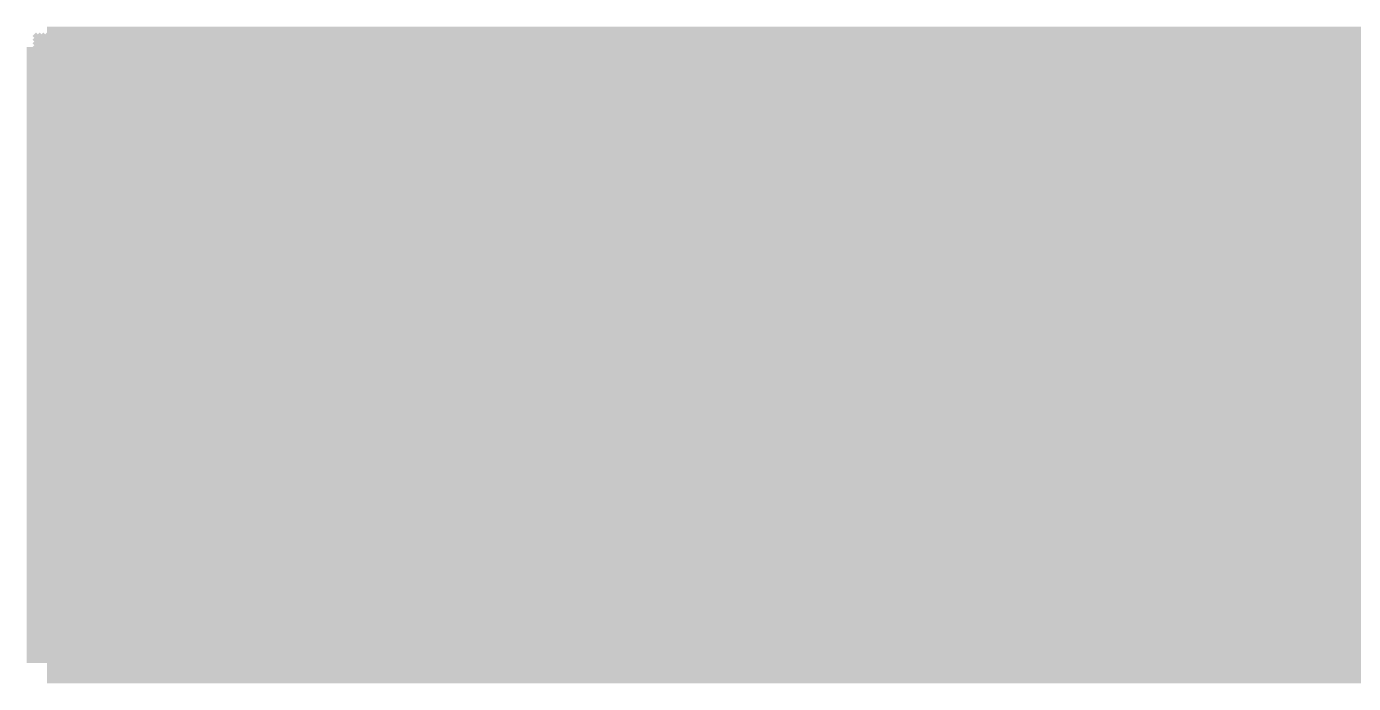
# Model space of a CAD drawing. Extents: x 35 to 236, y 10 to 166.
# Drawn here: x 89.12 to 90.763, y 114.116 to 114.929 of the extents above; entities that cross this region are included whole.
import ezdxf

# ---------------------------------------------------------------- set-up
doc = ezdxf.new("R2010")
doc.units = 0
doc.layers.add('BG_SILKSCREEN_TOP', color=254, linetype='CONTINUOUS')

msp = doc.modelspace()

# ---------------------------------------------------------------- linework, layer by layer
at = {"layer": 'BG_SILKSCREEN_TOP', "const_width": 0.0508}
for points in [[(89.1458, 114.3381), (89.7115, 114.9038)], [(89.1458, 114.3426), (89.707, 114.9038)], [(89.1458, 114.3471), (89.7025, 114.9038)], [(89.1458, 114.3516), (89.698, 114.9038)], [(89.1458, 114.3561), (89.6935, 114.9038)], [(89.1458, 114.3606), (89.689, 114.9038)], [(89.1458, 114.365), (89.6845, 114.9038)], [(89.1458, 114.3695), (89.68, 114.9038)], [(89.1458, 114.374), (89.6755, 114.9038)], [(89.1458, 114.3785), (89.671, 114.9038)], [(89.1458, 114.383), (89.6666, 114.9038)], [(89.1458, 114.3875), (89.6621, 114.9038)], [(89.1458, 114.392), (89.6576, 114.9038)], [(89.1458, 114.3965), (89.6531, 114.9038)], [(89.1458, 114.401), (89.6486, 114.9038)], [(89.1458, 114.4055), (89.6441, 114.9038)], [(89.1458, 114.41), (89.6396, 114.9038)], [(89.1458, 114.4144), (89.6351, 114.9038)], [(89.1458, 114.4189), (89.6306, 114.9038)], [(89.1458, 114.4234), (89.6262, 114.9038)], [(89.1458, 114.4279), (89.6217, 114.9038)], [(89.1458, 114.4324), (89.6172, 114.9038)], [(89.1458, 114.4369), (89.6127, 114.9038)], [(89.1458, 114.4414), (89.6082, 114.9038)], [(89.1458, 114.4459), (89.6037, 114.9038)], [(89.1458, 114.4504), (89.5992, 114.9038)], [(89.1458, 114.4549), (89.5947, 114.9038)], [(89.1458, 114.4594), (89.5902, 114.9038)], [(89.1458, 114.4638), (89.5858, 114.9038)], [(89.1458, 114.4683), (89.5813, 114.9038)], [(89.1458, 114.4728), (89.5768, 114.9038)], [(89.1458, 114.1418), (89.1458, 114.9038)], [(89.1458, 114.145), (89.9045, 114.9038)], [(89.1458, 114.1495), (89.9001, 114.9038)], [(89.1458, 114.154), (89.8956, 114.9038)], [(89.1458, 114.1585), (89.8911, 114.9038)], [(89.1458, 114.163), (89.8866, 114.9038)], [(89.1458, 114.1675), (89.8821, 114.9038)], [(89.1458, 114.172), (89.8776, 114.9038)], [(89.1458, 114.1765), (89.8731, 114.9038)], [(89.1458, 114.181), (89.8686, 114.9038)], [(89.1458, 114.1854), (89.8641, 114.9038)], [(89.1458, 114.1899), (89.8596, 114.9038)], [(89.1458, 114.1944), (89.8551, 114.9038)], [(89.1458, 114.1989), (89.8506, 114.9038)], [(89.1458, 114.2034), (89.8462, 114.9038)], [(89.1458, 114.2079), (89.8417, 114.9038)], [(89.1458, 114.2124), (89.8372, 114.9038)], [(89.1458, 114.2169), (89.8327, 114.9038)], [(89.1458, 114.2214), (89.8282, 114.9038)], [(89.1458, 114.2259), (89.8237, 114.9038)], [(89.1458, 114.2303), (89.8192, 114.9038)], [(89.1458, 114.2348), (89.8147, 114.9038)], [(89.1458, 114.2393), (89.8102, 114.9038)], [(89.1458, 114.2438), (89.8058, 114.9038)], [(89.1458, 114.2483), (89.8013, 114.9038)], [(89.1458, 114.2528), (89.7968, 114.9038)], [(89.1458, 114.2573), (89.7923, 114.9038)], [(89.1458, 114.2618), (89.7878, 114.9038)], [(89.1458, 114.2663), (89.7833, 114.9038)], [(89.1458, 114.2708), (89.7788, 114.9038)], [(89.1458, 114.2753), (89.7743, 114.9038)], [(89.1458, 114.2798), (89.7698, 114.9038)], [(89.1458, 114.2842), (89.7654, 114.9038)], [(89.1458, 114.2887), (89.7609, 114.9038)], [(89.1458, 114.2932), (89.7564, 114.9038)], [(89.1458, 114.2977), (89.7519, 114.9038)], [(89.1458, 114.3022), (89.7474, 114.9038)], [(89.1458, 114.3067), (89.7429, 114.9038)], [(89.1458, 114.3112), (89.7384, 114.9038)], [(89.1458, 114.3157), (89.7339, 114.9038)], [(89.1458, 114.3202), (89.7294, 114.9038)], [(89.1458, 114.3246), (89.7249, 114.9038)], [(89.1458, 114.3291), (89.7204, 114.9038)], [(89.1458, 114.3336), (89.716, 114.9038)], [(89.1458, 114.9038), (89.1458, 114.1418)], [(89.1458, 114.4773), (89.5723, 114.9038)], [(89.1458, 114.4818), (89.5678, 114.9038)], [(89.1458, 114.4863), (89.5633, 114.9038)], [(89.1458, 114.4908), (89.5588, 114.9038)], [(89.1458, 114.4953), (89.5543, 114.9038)], [(89.1458, 114.4998), (89.5498, 114.9038)], [(89.1458, 114.5042), (89.5453, 114.9038)], [(89.1458, 114.5087), (89.5408, 114.9038)], [(89.1458, 114.5132), (89.5364, 114.9038)], [(89.1458, 114.5177), (89.5319, 114.9038)], [(89.1458, 114.5222), (89.5274, 114.9038)], [(89.1458, 114.5267), (89.5229, 114.9038)], [(89.1458, 114.5312), (89.5184, 114.9038)], [(89.1458, 114.5357), (89.5139, 114.9038)], [(89.1458, 114.5402), (89.5094, 114.9038)], [(89.1458, 114.5446), (89.5049, 114.9038)], [(89.1458, 114.5491), (89.5004, 114.9038)], [(89.1458, 114.5536), (89.4959, 114.9038)], [(89.1458, 114.5581), (89.4914, 114.9038)], [(89.1458, 114.5626), (89.4869, 114.9038)], [(89.1458, 114.5671), (89.4825, 114.9038)], [(89.1458, 114.5716), (89.478, 114.9038)], [(89.1458, 114.5761), (89.4735, 114.9038)], [(89.1458, 114.5806), (89.469, 114.9038)], [(89.1458, 114.5851), (89.4645, 114.9038)], [(89.1458, 114.5896), (89.46, 114.9038)], [(89.1458, 114.5941), (89.4555, 114.9038)], [(89.1458, 114.5985), (89.451, 114.9038)], [(89.1458, 114.603), (89.4466, 114.9038)], [(89.1458, 114.6075), (89.4421, 114.9038)], [(89.1458, 114.612), (89.4376, 114.9038)], [(89.1458, 114.6165), (89.4331, 114.9038)], [(89.1458, 114.621), (89.4286, 114.9038)], [(89.1458, 114.6255), (89.4241, 114.9038)], [(89.1458, 114.63), (89.4196, 114.9038)], [(89.1458, 114.6345), (89.4151, 114.9038)], [(89.1458, 114.639), (89.4106, 114.9038)], [(89.1458, 114.6435), (89.4061, 114.9038)], [(89.1458, 114.6479), (89.4017, 114.9038)], [(89.1458, 114.6524), (89.3972, 114.9038)], [(89.1458, 114.6569), (89.3927, 114.9038)], [(89.1458, 114.6614), (89.3882, 114.9038)], [(89.1458, 114.6659), (89.3837, 114.9038)], [(89.1458, 114.6704), (89.3792, 114.9038)], [(89.1458, 114.6749), (89.3747, 114.9038)], [(89.1458, 114.6794), (89.3702, 114.9038)], [(89.1458, 114.6838), (89.3657, 114.9038)], [(89.1458, 114.6883), (89.3612, 114.9038)], [(89.1458, 114.6928), (89.3567, 114.9038)], [(89.1458, 114.6973), (89.3523, 114.9038)], [(89.1458, 114.7018), (89.3478, 114.9038)], [(89.1458, 114.7063), (89.3433, 114.9038)], [(89.1458, 114.7108), (89.3388, 114.9038)], [(89.1458, 114.7153), (89.3343, 114.9038)], [(89.1458, 114.7198), (89.3298, 114.9038)], [(89.1458, 114.7243), (89.3253, 114.9038)], [(89.1458, 114.7287), (89.3208, 114.9038)], [(89.1458, 114.7332), (89.3163, 114.9038)], [(89.1458, 114.7377), (89.3118, 114.9038)], [(89.1458, 114.7422), (89.3073, 114.9038)], [(89.1458, 114.7467), (89.3029, 114.9038)], [(89.1458, 114.7512), (89.2984, 114.9038)], [(89.1458, 114.7557), (89.2939, 114.9038)], [(89.1458, 114.7602), (89.2894, 114.9038)], [(89.1458, 114.7647), (89.2849, 114.9038)], [(89.1458, 114.7692), (89.2804, 114.9038)], [(89.1458, 114.7737), (89.2759, 114.9038)], [(89.1458, 114.7781), (89.2714, 114.9038)], [(89.1458, 114.7826), (89.2669, 114.9038)], [(89.1458, 114.7871), (89.2625, 114.9038)], [(89.1458, 114.7916), (89.258, 114.9038)], [(89.1458, 114.7961), (89.2535, 114.9038)], [(89.1458, 114.8006), (89.249, 114.9038)], [(89.1458, 114.8051), (89.2445, 114.9038)], [(89.1458, 114.8096), (89.24, 114.9038)], [(89.1458, 114.8141), (89.2355, 114.9038)], [(89.1458, 114.8186), (89.231, 114.9038)], [(89.1458, 114.8231), (89.2265, 114.9038)], [(89.1458, 114.8275), (89.2221, 114.9038)], [(89.1458, 114.832), (89.2176, 114.9038)], [(89.1458, 114.8365), (89.2131, 114.9038)], [(89.1458, 114.841), (89.2086, 114.9038)], [(89.1458, 114.8455), (89.2041, 114.9038)], [(89.1458, 114.85), (89.1996, 114.9038)], [(89.1458, 114.8545), (89.1951, 114.9038)], [(89.1458, 114.859), (89.1906, 114.9038)], [(89.1458, 114.8635), (89.1861, 114.9038)], [(89.1458, 114.8679), (89.1816, 114.9038)], [(89.1458, 114.8724), (89.1771, 114.9038)], [(89.1458, 114.8769), (89.1726, 114.9038)], [(89.1458, 114.8814), (89.1682, 114.9038)], [(89.1458, 114.8859), (89.1637, 114.9038)], [(89.1458, 114.8904), (89.1592, 114.9038)], [(89.1458, 114.8949), (89.1547, 114.9038)], [(89.1458, 114.8994), (89.1502, 114.9038)], [(89.1458, 114.9038), (94.0023, 114.9038)], [(94.0023, 114.9038), (89.1458, 114.9038)], [(89.147, 114.1418), (89.909, 114.9038)], [(89.1515, 114.1418), (89.9135, 114.9038)], [(89.156, 114.1418), (89.918, 114.9038)], [(89.1605, 114.1418), (89.9225, 114.9038)], [(89.165, 114.1418), (89.927, 114.9038)], [(89.1695, 114.1418), (89.9315, 114.9038)], [(89.174, 114.1418), (89.936, 114.9038)], [(89.1785, 114.1418), (89.9405, 114.9038)], [(89.183, 114.1418), (89.945, 114.9038)], [(89.1874, 114.1418), (89.9494, 114.9038)], [(89.1919, 114.1418), (89.9539, 114.9038)], [(89.1964, 114.1418), (89.9584, 114.9038)], [(89.2009, 114.1418), (89.9629, 114.9038)], [(89.2054, 114.1418), (89.9674, 114.9038)], [(89.2099, 114.1418), (89.9719, 114.9038)], [(89.2144, 114.1418), (89.9764, 114.9038)], [(89.2189, 114.1418), (89.9809, 114.9038)], [(89.2234, 114.1418), (89.9854, 114.9038)], [(89.2279, 114.1418), (89.9899, 114.9038)], [(89.2323, 114.1418), (89.9943, 114.9038)], [(89.2368, 114.1418), (89.9988, 114.9038)], [(89.2413, 114.1418), (90.0033, 114.9038)], [(89.2458, 114.1418), (90.0078, 114.9038)], [(89.2503, 114.1418), (90.0123, 114.9038)], [(89.2548, 114.1418), (90.0168, 114.9038)], [(89.2593, 114.1418), (90.0213, 114.9038)], [(89.2638, 114.1418), (90.0258, 114.9038)], [(89.2683, 114.1418), (90.0303, 114.9038)], [(89.2727, 114.1418), (90.0347, 114.9038)], [(89.2772, 114.1418), (90.0392, 114.9038)], [(89.2817, 114.1418), (90.0437, 114.9038)], [(89.2862, 114.1418), (90.0482, 114.9038)], [(89.2907, 114.1418), (90.0527, 114.9038)], [(89.2952, 114.1418), (90.0572, 114.9038)], [(89.2997, 114.1418), (90.0617, 114.9038)], [(89.3042, 114.1418), (90.0662, 114.9038)], [(89.3087, 114.1418), (90.0707, 114.9038)], [(89.3132, 114.1418), (90.0752, 114.9038)], [(89.3177, 114.1418), (90.0797, 114.9038)], [(89.3222, 114.1418), (90.0842, 114.9038)], [(89.3266, 114.1418), (90.0886, 114.9038)], [(89.3311, 114.1418), (90.0931, 114.9038)], [(89.3356, 114.1418), (90.0976, 114.9038)], [(89.3401, 114.1418), (90.1021, 114.9038)], [(89.3446, 114.1418), (90.1066, 114.9038)], [(89.3491, 114.1418), (90.1111, 114.9038)], [(89.3536, 114.1418), (90.1156, 114.9038)], [(89.3581, 114.1418), (90.1201, 114.9038)], [(89.3626, 114.1418), (90.1246, 114.9038)], [(89.3671, 114.1418), (90.1291, 114.9038)], [(89.3715, 114.1418), (90.1335, 114.9038)], [(89.376, 114.1418), (90.138, 114.9038)], [(89.3805, 114.1418), (90.1425, 114.9038)], [(89.385, 114.1418), (90.147, 114.9038)], [(89.3895, 114.1418), (90.1515, 114.9038)], [(89.394, 114.1418), (90.156, 114.9038)], [(89.3985, 114.1418), (90.1605, 114.9038)], [(89.403, 114.1418), (90.165, 114.9038)], [(89.4074, 114.1418), (90.1694, 114.9038)], [(89.4119, 114.1418), (90.1739, 114.9038)], [(89.4164, 114.1418), (90.1784, 114.9038)], [(89.4209, 114.1418), (90.1829, 114.9038)], [(89.4254, 114.1418), (90.1874, 114.9038)], [(89.4299, 114.1418), (90.1919, 114.9038)], [(89.4344, 114.1418), (90.1964, 114.9038)], [(89.4389, 114.1418), (90.2009, 114.9038)], [(89.4434, 114.1418), (90.2054, 114.9038)], [(89.4479, 114.1418), (90.2099, 114.9038)], [(89.4524, 114.1418), (90.2144, 114.9038)], [(89.4568, 114.1418), (90.2188, 114.9038)], [(89.4613, 114.1418), (90.2233, 114.9038)], [(89.4658, 114.1418), (90.2278, 114.9038)], [(89.4703, 114.1418), (90.2323, 114.9038)], [(89.4748, 114.1418), (90.2368, 114.9038)], [(89.4793, 114.1418), (90.2413, 114.9038)], [(89.4838, 114.1418), (90.2458, 114.9038)], [(89.4883, 114.1418), (90.2503, 114.9038)], [(89.4928, 114.1418), (90.2548, 114.9038)], [(89.4973, 114.1418), (90.2593, 114.9038)], [(89.5018, 114.1418), (90.2638, 114.9038)], [(89.5063, 114.1418), (90.2683, 114.9038)], [(89.5107, 114.1418), (90.2727, 114.9038)], [(89.5152, 114.1418), (90.2772, 114.9038)], [(89.5197, 114.1418), (90.2817, 114.9038)], [(89.5242, 114.1418), (90.2862, 114.9038)], [(89.5287, 114.1418), (90.2907, 114.9038)], [(89.5332, 114.1418), (90.2952, 114.9038)], [(89.5377, 114.1418), (90.2997, 114.9038)], [(89.5422, 114.1418), (90.3042, 114.9038)], [(89.5467, 114.1418), (90.3087, 114.9038)], [(89.5511, 114.1418), (90.3131, 114.9038)], [(89.5556, 114.1418), (90.3176, 114.9038)], [(89.5601, 114.1418), (90.3221, 114.9038)], [(89.5646, 114.1418), (90.3266, 114.9038)], [(89.5691, 114.1418), (90.3311, 114.9038)], [(89.5736, 114.1418), (90.3356, 114.9038)], [(89.5781, 114.1418), (90.3401, 114.9038)], [(89.5826, 114.1418), (90.3446, 114.9038)], [(89.5871, 114.1418), (90.3491, 114.9038)], [(89.5915, 114.1418), (90.3535, 114.9038)], [(89.596, 114.1418), (90.358, 114.9038)], [(89.6005, 114.1418), (90.3625, 114.9038)], [(89.605, 114.1418), (90.367, 114.9038)], [(89.6095, 114.1418), (90.3715, 114.9038)], [(89.614, 114.1418), (90.376, 114.9038)], [(89.6185, 114.1418), (90.3805, 114.9038)], [(89.623, 114.1418), (90.385, 114.9038)], [(89.6275, 114.1418), (90.3895, 114.9038)], [(89.632, 114.1418), (90.394, 114.9038)], [(89.6365, 114.1418), (90.3985, 114.9038)], [(89.6409, 114.1418), (90.4029, 114.9038)], [(89.6454, 114.1418), (90.4074, 114.9038)], [(89.6499, 114.1418), (90.4119, 114.9038)], [(89.6544, 114.1418), (90.4164, 114.9038)], [(89.6589, 114.1418), (90.4209, 114.9038)], [(89.6634, 114.1418), (90.4254, 114.9038)], [(89.6679, 114.1418), (90.4299, 114.9038)], [(89.6724, 114.1418), (90.4344, 114.9038)], [(89.6769, 114.1418), (90.4389, 114.9038)], [(89.6814, 114.1418), (90.4434, 114.9038)], [(89.6859, 114.1418), (90.4479, 114.9038)], [(89.6904, 114.1418), (90.4524, 114.9038)], [(89.6948, 114.1418), (90.4568, 114.9038)], [(89.6993, 114.1418), (90.4613, 114.9038)], [(89.7038, 114.1418), (90.4658, 114.9038)], [(89.7083, 114.1418), (90.4703, 114.9038)], [(89.7128, 114.1418), (90.4748, 114.9038)], [(89.7173, 114.1418), (90.4793, 114.9038)], [(89.7218, 114.1418), (90.4838, 114.9038)], [(89.7263, 114.1418), (90.4883, 114.9038)], [(89.7307, 114.1418), (90.4927, 114.9038)], [(89.7352, 114.1418), (90.4972, 114.9038)], [(89.7397, 114.1418), (90.5017, 114.9038)], [(89.7442, 114.1418), (90.5062, 114.9038)], [(89.7487, 114.1418), (90.5107, 114.9038)], [(89.7532, 114.1418), (90.5152, 114.9038)], [(89.7577, 114.1418), (90.5197, 114.9038)], [(89.7622, 114.1418), (90.5242, 114.9038)], [(89.7667, 114.1418), (90.5287, 114.9038)], [(89.7712, 114.1418), (90.5332, 114.9038)], [(89.7756, 114.1418), (90.5376, 114.9038)], [(89.7801, 114.1418), (90.5421, 114.9038)], [(89.7846, 114.1418), (90.5466, 114.9038)], [(89.7891, 114.1418), (90.5511, 114.9038)], [(89.7936, 114.1418), (90.5556, 114.9038)], [(89.7981, 114.1418), (90.5601, 114.9038)], [(89.8026, 114.1418), (90.5646, 114.9038)], [(89.8071, 114.1418), (90.5691, 114.9038)], [(89.8116, 114.1418), (90.5736, 114.9038)], [(89.8161, 114.1418), (90.5781, 114.9038)], [(89.8206, 114.1418), (90.5826, 114.9038)], [(89.825, 114.1418), (90.587, 114.9038)], [(89.8295, 114.1418), (90.5915, 114.9038)], [(89.834, 114.1418), (90.596, 114.9038)], [(89.8385, 114.1418), (90.6005, 114.9038)], [(89.843, 114.1418), (90.605, 114.9038)], [(89.8475, 114.1418), (90.6095, 114.9038)], [(89.852, 114.1418), (90.614, 114.9038)], [(89.8565, 114.1418), (90.6185, 114.9038)], [(89.861, 114.1418), (90.623, 114.9038)], [(89.8655, 114.1418), (90.6275, 114.9038)], [(89.8699, 114.1418), (90.6319, 114.9038)], [(89.8744, 114.1418), (90.6364, 114.9038)], [(89.8789, 114.1418), (90.6409, 114.9038)], [(89.8834, 114.1418), (90.6454, 114.9038)], [(89.8879, 114.1418), (90.6499, 114.9038)], [(89.8924, 114.1418), (90.6544, 114.9038)], [(89.8969, 114.1418), (90.6589, 114.9038)], [(89.9014, 114.1418), (90.6634, 114.9038)], [(89.9059, 114.1418), (90.6679, 114.9038)], [(89.9104, 114.1418), (90.6724, 114.9038)], [(89.9148, 114.1418), (90.6768, 114.9038)], [(89.9193, 114.1418), (90.6813, 114.9038)], [(89.9238, 114.1418), (90.6858, 114.9038)], [(89.9283, 114.1418), (90.6903, 114.9038)], [(89.9328, 114.1418), (90.6948, 114.9038)], [(89.9373, 114.1418), (90.6993, 114.9038)], [(89.9418, 114.1418), (90.7038, 114.9038)], [(89.9463, 114.1418), (90.7083, 114.9038)], [(89.9508, 114.1418), (90.7128, 114.9038)], [(89.9552, 114.1418), (90.7172, 114.9038)], [(89.9597, 114.1418), (90.7217, 114.9038)], [(89.9642, 114.1418), (90.7262, 114.9038)], [(89.9687, 114.1418), (90.7307, 114.9038)], [(89.9732, 114.1418), (90.7352, 114.9038)], [(89.9777, 114.1418), (90.7397, 114.9038)], [(89.9822, 114.1418), (90.7442, 114.9038)], [(89.9867, 114.1418), (90.7487, 114.9038)], [(89.9912, 114.1418), (90.7532, 114.9038)], [(89.9957, 114.1418), (90.7577, 114.9038)], [(90.0002, 114.1418), (90.7622, 114.9038)], [(90.0047, 114.1418), (90.7667, 114.9038)], [(90.0091, 114.1418), (90.7711, 114.9038)], [(90.0136, 114.1418), (90.7756, 114.9038)], [(90.0181, 114.1418), (90.7801, 114.9038)], [(90.0226, 114.1418), (90.7846, 114.9038)], [(90.0271, 114.1418), (90.7891, 114.9038)], [(90.0316, 114.1418), (90.7936, 114.9038)], [(90.0361, 114.1418), (90.7981, 114.9038)], [(90.0406, 114.1418), (90.8026, 114.9038)], [(90.0451, 114.1418), (90.8071, 114.9038)], [(90.0496, 114.1418), (90.8116, 114.9038)], [(90.054, 114.1418), (90.816, 114.9038)], [(90.0585, 114.1418), (90.8205, 114.9038)], [(90.063, 114.1418), (90.825, 114.9038)], [(90.0675, 114.1418), (90.8295, 114.9038)], [(90.072, 114.1418), (90.834, 114.9038)], [(90.0765, 114.1418), (90.8385, 114.9038)], [(90.081, 114.1418), (90.843, 114.9038)], [(90.0855, 114.1418), (90.8475, 114.9038)], [(90.09, 114.1418), (90.852, 114.9038)], [(90.0944, 114.1418), (90.8564, 114.9038)], [(90.0989, 114.1418), (90.8609, 114.9038)], [(90.1034, 114.1418), (90.8654, 114.9038)], [(90.1079, 114.1418), (90.8699, 114.9038)], [(90.1124, 114.1418), (90.8744, 114.9038)], [(90.1169, 114.1418), (90.8789, 114.9038)], [(90.1214, 114.1418), (90.8834, 114.9038)], [(90.1259, 114.1418), (90.8879, 114.9038)], [(90.1304, 114.1418), (90.8924, 114.9038)], [(90.1349, 114.1418), (90.8969, 114.9038)], [(90.1393, 114.1418), (90.9013, 114.9038)], [(90.1438, 114.1418), (90.9058, 114.9038)], [(90.1483, 114.1418), (90.9103, 114.9038)], [(90.1528, 114.1418), (90.9148, 114.9038)], [(90.1573, 114.1418), (90.9193, 114.9038)], [(90.1618, 114.1418), (90.9238, 114.9038)], [(90.1663, 114.1418), (90.9283, 114.9038)], [(90.1708, 114.1418), (90.9328, 114.9038)], [(90.1753, 114.1418), (90.9373, 114.9038)], [(90.1798, 114.1418), (90.9418, 114.9038)], [(90.1843, 114.1418), (90.9463, 114.9038)], [(90.1887, 114.1418), (90.9507, 114.9038)], [(90.1932, 114.1418), (90.9552, 114.9038)], [(90.1977, 114.1418), (90.9597, 114.9038)], [(90.2022, 114.1418), (90.9642, 114.9038)], [(90.2067, 114.1418), (90.9687, 114.9038)], [(90.2112, 114.1418), (90.9732, 114.9038)], [(90.2157, 114.1418), (90.9777, 114.9038)], [(90.2202, 114.1418), (90.9822, 114.9038)], [(90.2247, 114.1418), (90.9867, 114.9038)], [(90.2292, 114.1418), (90.9912, 114.9038)], [(90.2337, 114.1418), (90.9957, 114.9038)], [(90.2381, 114.1418), (91.0001, 114.9038)], [(90.2426, 114.1418), (91.0046, 114.9038)], [(90.2471, 114.1418), (91.0091, 114.9038)], [(90.2516, 114.1418), (91.0136, 114.9038)], [(90.2561, 114.1418), (91.0181, 114.9038)], [(90.2606, 114.1418), (91.0226, 114.9038)], [(90.2651, 114.1418), (91.0271, 114.9038)], [(90.2696, 114.1418), (91.0316, 114.9038)], [(90.274, 114.1418), (91.036, 114.9038)], [(90.2785, 114.1418), (91.0405, 114.9038)], [(90.283, 114.1418), (91.045, 114.9038)], [(90.2875, 114.1418), (91.0495, 114.9038)], [(90.292, 114.1418), (91.054, 114.9038)], [(90.2965, 114.1418), (91.0585, 114.9038)], [(90.301, 114.1418), (91.063, 114.9038)], [(90.3055, 114.1418), (91.0675, 114.9038)], [(90.31, 114.1418), (91.072, 114.9038)], [(90.3145, 114.1418), (91.0765, 114.9038)], [(90.3189, 114.1418), (91.0809, 114.9038)], [(90.3234, 114.1418), (91.0854, 114.9038)], [(90.3279, 114.1418), (91.0899, 114.9038)], [(90.3324, 114.1418), (91.0944, 114.9038)], [(90.3369, 114.1418), (91.0989, 114.9038)], [(90.3414, 114.1418), (91.1034, 114.9038)], [(90.3459, 114.1418), (91.1079, 114.9038)], [(90.3504, 114.1418), (91.1124, 114.9038)], [(90.3549, 114.1418), (91.1169, 114.9038)], [(90.3594, 114.1418), (91.1214, 114.9038)], [(90.3639, 114.1418), (91.1259, 114.9038)], [(90.3684, 114.1418), (91.1304, 114.9038)], [(90.3728, 114.1418), (91.1348, 114.9038)], [(90.3773, 114.1418), (91.1393, 114.9038)], [(90.3818, 114.1418), (91.1438, 114.9038)], [(90.3863, 114.1418), (91.1483, 114.9038)], [(90.3908, 114.1418), (91.1528, 114.9038)], [(90.3953, 114.1418), (91.1573, 114.9038)], [(90.3998, 114.1418), (91.1618, 114.9038)], [(90.4043, 114.1418), (91.1663, 114.9038)], [(90.4088, 114.1418), (91.1708, 114.9038)], [(90.4132, 114.1418), (91.1752, 114.9038)], [(90.4177, 114.1418), (91.1797, 114.9038)], [(90.4222, 114.1418), (91.1842, 114.9038)], [(90.4267, 114.1418), (91.1887, 114.9038)], [(90.4312, 114.1418), (91.1932, 114.9038)], [(90.4357, 114.1418), (91.1977, 114.9038)], [(90.4402, 114.1418), (91.2022, 114.9038)], [(90.4447, 114.1418), (91.2067, 114.9038)], [(90.4492, 114.1418), (91.2112, 114.9038)], [(90.4537, 114.1418), (91.2157, 114.9038)], [(90.4581, 114.1418), (91.2201, 114.9038)], [(90.4626, 114.1418), (91.2246, 114.9038)], [(90.4671, 114.1418), (91.2291, 114.9038)], [(90.4716, 114.1418), (91.2336, 114.9038)], [(90.4761, 114.1418), (91.2381, 114.9038)], [(90.4806, 114.1418), (91.2426, 114.9038)], [(90.4851, 114.1418), (91.2471, 114.9038)], [(90.4896, 114.1418), (91.2516, 114.9038)], [(90.4941, 114.1418), (91.2561, 114.9038)], [(90.4986, 114.1418), (91.2606, 114.9038)], [(90.503, 114.1418), (91.265, 114.9038)], [(90.5075, 114.1418), (91.2695, 114.9038)], [(90.512, 114.1418), (91.274, 114.9038)], [(90.5165, 114.1418), (91.2785, 114.9038)], [(90.521, 114.1418), (91.283, 114.9038)], [(90.5255, 114.1418), (91.2875, 114.9038)], [(90.53, 114.1418), (91.292, 114.9038)], [(90.5345, 114.1418), (91.2965, 114.9038)], [(90.539, 114.1418), (91.301, 114.9038)], [(90.5435, 114.1418), (91.3055, 114.9038)], [(90.548, 114.1418), (91.31, 114.9038)], [(90.5525, 114.1418), (91.3145, 114.9038)], [(90.5569, 114.1418), (91.3189, 114.9038)], [(90.5614, 114.1418), (91.3234, 114.9038)], [(90.5659, 114.1418), (91.3279, 114.9038)], [(90.5704, 114.1418), (91.3324, 114.9038)], [(90.5749, 114.1418), (91.3369, 114.9038)], [(90.5794, 114.1418), (91.3414, 114.9038)], [(90.5839, 114.1418), (91.3459, 114.9038)], [(90.5884, 114.1418), (91.3504, 114.9038)], [(90.5929, 114.1418), (91.3549, 114.9038)], [(90.5973, 114.1418), (91.3593, 114.9038)], [(90.6018, 114.1418), (91.3638, 114.9038)], [(90.6063, 114.1418), (91.3683, 114.9038)], [(90.6108, 114.1418), (91.3728, 114.9038)], [(90.6153, 114.1418), (91.3773, 114.9038)], [(90.6198, 114.1418), (91.3818, 114.9038)], [(90.6243, 114.1418), (91.3863, 114.9038)], [(90.6288, 114.1418), (91.3908, 114.9038)], [(90.6333, 114.1418), (91.3953, 114.9038)], [(90.6377, 114.1418), (91.3997, 114.9038)], [(90.6422, 114.1418), (91.4042, 114.9038)], [(90.6467, 114.1418), (91.4087, 114.9038)], [(90.6512, 114.1418), (91.4132, 114.9038)], [(90.6557, 114.1418), (91.4177, 114.9038)], [(90.6602, 114.1418), (91.4222, 114.9038)], [(90.6647, 114.1418), (91.4267, 114.9038)], [(90.6692, 114.1418), (91.4312, 114.9038)], [(90.6737, 114.1418), (91.4357, 114.9038)], [(90.6782, 114.1418), (91.4402, 114.9038)], [(90.6827, 114.1418), (91.4447, 114.9038)], [(90.6871, 114.1418), (91.4491, 114.9038)], [(90.6916, 114.1418), (91.4536, 114.9038)], [(90.6961, 114.1418), (91.4581, 114.9038)], [(90.7006, 114.1418), (91.4626, 114.9038)], [(90.7051, 114.1418), (91.4671, 114.9038)], [(90.7096, 114.1418), (91.4716, 114.9038)], [(90.7141, 114.1418), (91.4761, 114.9038)], [(90.7186, 114.1418), (91.4806, 114.9038)], [(90.7231, 114.1418), (91.4851, 114.9038)], [(90.7276, 114.1418), (91.4896, 114.9038)], [(90.7321, 114.1418), (91.4941, 114.9038)], [(90.7365, 114.1418), (91.4985, 114.9038)], [(90.741, 114.1418), (91.503, 114.9038)], [(90.7455, 114.1418), (91.5075, 114.9038)], [(90.75, 114.1418), (91.512, 114.9038)], [(90.7545, 114.1418), (91.5165, 114.9038)], [(90.759, 114.1418), (91.521, 114.9038)], [(90.7635, 114.1418), (91.5255, 114.9038)], [(90.768, 114.1418), (91.53, 114.9038)], [(90.7725, 114.1418), (91.5345, 114.9038)], [(90.7769, 114.1418), (91.5389, 114.9038)], [(90.7814, 114.1418), (91.5434, 114.9038)], [(90.7859, 114.1418), (91.5479, 114.9038)], [(93.0498, 114.1418), (89.1458, 114.1418)], [(89.1458, 114.1418), (93.0498, 114.1418)]]:
    msp.add_lwpolyline(points, dxfattribs=at)

doc.saveas('drawing.dxf')
